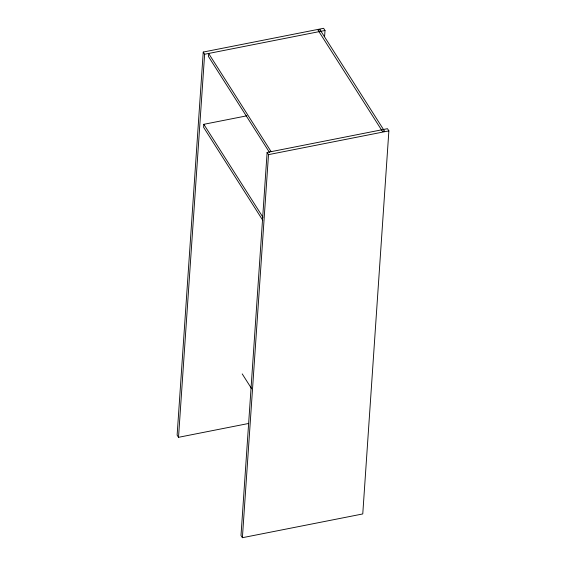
<?xml version="1.0" encoding="UTF-8"?>
<svg xmlns="http://www.w3.org/2000/svg" width="566" height="566" viewBox="0 0 566 566"><rect width="100%" height="100%" fill="white"/><g stroke="black" fill="none" stroke-linecap="round" stroke-linejoin="round"><path stroke-width="0.85" d="M324.587 36.656L325.004 30.486L323.611 28.3L203.236 52.058L177.123 435.12L178.516 437.313L248.658 423.467M178.516 437.313L204.63 54.251L203.236 52.058M246.91 115.804L203.81 124.315L203.604 127.322L262.773 220.308M267.11 152.452L240.996 535.514L242.39 537.7L362.764 513.942L388.877 130.88L387.484 128.687L267.11 152.452L268.503 154.638L242.39 537.7M204.63 54.251L325.004 30.486M268.503 154.638L388.877 130.88M271.121 151.66L208.642 53.459L208.437 56.466L269.501 152.431M203.81 124.315L262.978 217.302M242.213 373.9L251.679 388.778M320.038 29.779L318.028 30.175L382.425 131.376L384.427 130.979L320.038 29.779"/></g></svg>
